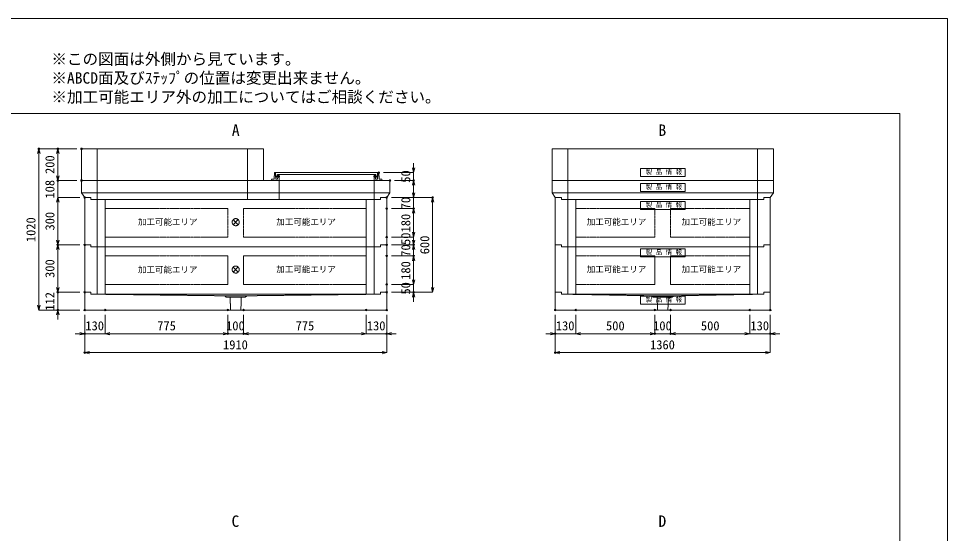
# Model space of a CAD drawing. Units: millimetres, scale not verified. Extents: x -4455 to 4455, y -3150 to 3150.
# Drawn here: x -1418 to 4455, y -109 to 3150 of the extents above; entities that cross this region are included whole.
import ezdxf
from ezdxf.enums import TextEntityAlignment as Align

# ---------------------------------------------------------------- set-up
doc = ezdxf.new("R2010")
doc.units = ezdxf.units.MM
doc.header["$LTSCALE"] = 20
doc.header["$PDMODE"] = 32
doc.header["$PDSIZE"] = 10
doc.linetypes.add('LONG_DASHED1', pattern=[7, 6, -1])
doc.linetypes.add('LONG_DOUBLE_CHAIN', pattern=[21.8, 18, -1, 0.6, -0.6, 0.6, -1])
for name, color, linetype, lineweight in [('0-0_D-TTL', 7, 'Continuous', 9), ('0-1_Defpoints', 7, 'Continuous', 9), ('0-3_D-TTL-TXT', 7, 'Continuous', 9), ('0-4_D-STR-TXT', 7, 'Continuous', 9), ('0-5_D-STR-DIM', 3, 'Continuous', 9), ('0-6_0', 7, 'Continuous', 9), ('0-7_D-STR', 7, 'Continuous', 9), ('0-8_D-STR-STR1', 7, 'LONG_DASHED1', 9), ('0-9_D-STR-STR5', 1, 'LONG_DOUBLE_CHAIN', 9), ('0-A_D-STR-STR4', 134, 'Continuous', 9)]:
    doc.layers.add(name, color=color, linetype=linetype, lineweight=lineweight)
doc.styles.add('ＭＳ ゴシック', font='')
doc.styles.get('ＭＳ ゴシック').set_extended_font_data('MS Gothic')

# ---------------------------------------------------------------- blocks, each defined once
blk = doc.blocks.new('A$C4DE05FD1')
at = {"layer": '0-0_D-TTL', "color": 134}
for p, q in [((4000, 76000), (114800, 76000)), ((114800, 76000), (114800, 4000))]:
    blk.add_line(p, q, dxfattribs=at)
at = {"layer": '0-1_Defpoints', "color": 134}
for p, q in [((0, 84000), (118800, 84000)), ((118800, 84000), (118800, 0))]:
    blk.add_line(p, q, dxfattribs=at)
at = {"layer": '0-3_D-TTL-TXT', "style": 'ＭＳ ゴシック'}
for s, p in [('※この図面は外側から見ています。', (43260.9, 79815.7)), ('※ABCD面及びｽﾃｯﾌﾟの位置は変更出来ません。', (43260.9, 78215.7)), ('※加工可能エリア外の加工についてはご相談ください。', (43260.9, 76615.7))]:
    blk.add_text(s, height=962.2, dxfattribs=at).set_placement(p, align=Align.BOTTOM_LEFT)
blk = doc.blocks.new('A$C31CA379A')
at = {"layer": '0-4_D-STR-TXT', "style": 'ＭＳ ゴシック'}
for s, p in [('A', (-325.9, -2190.5)), ('B', (35638.6, -2190.5)), ('C', (-351.4, -35190.5)), ('D', (35638.6, -35190.5))]:
    blk.add_text(s, height=962.2, dxfattribs=at).set_placement(p, align=Align.BOTTOM_LEFT)
blk = doc.blocks.new('A$C0EB83927')
at = {"layer": '0-7_D-STR'}
for p, q in [((-19100, 240), (-19100, -2000)), ((-19100, 240), (-18300, 240)), ((-18300, 0), (-18300, 240)), ((18300, 0), (-18300, 0)), ((19100, 240), (18300, 240)), ((18300, 0), (18300, 240)), ((19100, 240), (19100, -2000)), ((19100, -2000), (-19100, -2000))]:
    blk.add_line(p, q, dxfattribs=at)
at = {"layer": '0-7_D-STR', "linetype": 'LONG_DASHED1'}
for p, q in [((-17680, 0), (-1400, -200)), ((17680, 0), (1400, -200)), ((-1200, -380), (-1400, -200)), ((-1400, -200), (1400, -200)), ((-1200, -380), (1200, -380)), ((-653.3, -2000), (-705, -380)), ((653.3, -2000), (705, -380)), ((1200, -380), (1400, -200))]:
    blk.add_line(p, q, dxfattribs=at)
blk = doc.blocks.new('_Open30')
at = {"layer": '0-6_0'}
blk.add_line((0, 0), (-20, 0), dxfattribs=at)
blk.add_lwpolyline([(-20, 5.36), (0, 0), (-20, -5.36)], dxfattribs=at)
blk = doc.blocks.new('A$C3FC15DFF')
at = {"layer": '0-8_D-STR-STR1', "linetype": 'Continuous'}
blk.add_lwpolyline([(-2820, 0), (2820, 0), (2820, -1000), (-2820, -1000)], close=True, dxfattribs=at)
at = {"layer": '0-8_D-STR-STR1', "style": 'ＭＳ ゴシック'}
blk.add_text('製 品 情 報', height=577.3, dxfattribs=at).set_placement((-2149.6, -882.5), align=Align.BOTTOM_LEFT)
blk = doc.blocks.new('A$C2CAB0034')
at = {"layer": '0-7_D-STR', "linetype": 'LONG_DASHED1'}
for p, q in [((-12000, 0), (-12000, 2400)), ((12000, 0), (12000, 2400))]:
    blk.add_line(p, q, dxfattribs=at)
at = {"layer": '0-7_D-STR'}
for p, q in [((14000, 820), (-14000, 820)), ((-13600, 240), (-12800, 240)), ((-12800, 0), (-12800, 240)), ((13600, 240), (12800, 240))]:
    blk.add_line(p, q, dxfattribs=at)
for points in [[(-14000, 2400), (14000, 2400), (14000, 820), (13600, 240)], [(-14000, 2400), (-14000, 820), (-13600, 240)], [(-12800, 0), (12800, 0), (12800, 240)]]:
    blk.add_lwpolyline(points, dxfattribs=at)
at = {"layer": '0-8_D-STR-STR1'}
blk.add_blockref('A$C3FC15DFF', (0, 2000), dxfattribs=at)
blk = doc.blocks.new('A$C35A123D8')
at = {"layer": '0-7_D-STR'}
for p, q in [((-13600, 240), (-13600, -2000)), ((-13600, 240), (-12800, 240)), ((-12800, 0), (-12800, 240)), ((-12800, 0), (12800, 0)), ((13600, 240), (12800, 240)), ((12800, 0), (12800, 240)), ((13600, 240), (13600, -2000)), ((-13600, -2000), (13600, -2000))]:
    blk.add_line(p, q, dxfattribs=at)
at = {"layer": '0-7_D-STR', "linetype": 'LONG_DASHED1'}
for p, q in [((-12180, 0), (-1400, -200)), ((12180, 0), (1400, -200)), ((-1200, -380), (-1400, -200)), ((1400, -200), (-1400, -200)), ((1200, -380), (-1200, -380)), ((-653.3, -2000), (-705, -380)), ((653.3, -2000), (705, -380)), ((1200, -380), (1400, -200))]:
    blk.add_line(p, q, dxfattribs=at)
at = {"layer": '0-8_D-STR-STR1'}
blk.add_blockref('A$C3FC15DFF', (0, -260), dxfattribs=at)
blk = doc.blocks.new('A$C786A4183')
at = {"layer": '0-7_D-STR'}
blk.add_line((-11500, 4000), (-11500, 0), dxfattribs=at)
at = {"layer": '0-7_D-STR', "linetype": 'LONG_DASHED1'}
for p, q in [((-9500, 0), (-9500, 4000)), ((9500, 0), (9500, 4000))]:
    blk.add_line(p, q, dxfattribs=at)
at = {"layer": '0-7_D-STR'}
blk.add_lwpolyline([(-11500, 4000), (11500, 4000), (11500, 0), (-11500, 0)], dxfattribs=at)
blk = doc.blocks.new('A$C76595178')
at = {"layer": '0-7_D-STR'}
blk.add_line((-14000, 4000), (-14000, 0), dxfattribs=at)
at = {"layer": '0-7_D-STR', "linetype": 'LONG_DASHED1'}
for p, q in [((-12000, 0), (-12000, 4000)), ((12000, 0), (12000, 4000))]:
    blk.add_line(p, q, dxfattribs=at)
at = {"layer": '0-7_D-STR'}
blk.add_lwpolyline([(-14000, 4000), (14000, 4000), (14000, 0), (-14000, 0)], dxfattribs=at)
at = {"layer": '0-8_D-STR-STR1'}
blk.add_blockref('A$C3FC15DFF', (0, 1500), dxfattribs=at)
blk = doc.blocks.new('A$C35686FFE')
at = {"layer": '0-7_D-STR', "linetype": 'LONG_DASHED1'}
for p, q in [((-17500, 0), (-17500, 2400)), ((1500, 0), (1500, 2400)), ((5500, 0), (5500, 2400)), ((17500, 0), (17500, 2400))]:
    blk.add_line(p, q, dxfattribs=at)
at = {"layer": '0-7_D-STR'}
for p, q in [((-19500, 820), (19500, 820)), ((-19100, 240), (-18300, 240)), ((19100, 240), (18300, 240)), ((18300, 0), (18300, 240))]:
    blk.add_line(p, q, dxfattribs=at)
for points in [[(19500, 2400), (-19500, 2400), (-19500, 820), (-19100, 240)], [(19500, 2400), (19500, 820), (19100, 240)], [(18300, 0), (-18300, 0), (-18300, 240)]]:
    blk.add_lwpolyline(points, dxfattribs=at)
blk = doc.blocks.new('A$C61C9604E')
at = {"layer": '0-7_D-STR'}
for p, q in [((-13600, -5760), (-13600, 240)), ((-13600, 240), (-12800, 240)), ((-12800, 0), (-12800, 240)), ((-12800, 0), (12800, 0)), ((13600, 240), (12800, 240)), ((12800, 0), (12800, 240)), ((13600, -5760), (13600, 240)), ((-13600, -5760), (-12800, -5760)), ((-12800, -6000), (-12800, -5760)), ((13600, -5760), (12800, -5760)), ((12800, -6000), (12800, -5760)), ((-12800, -6000), (12800, -6000))]:
    blk.add_line(p, q, dxfattribs=at)
at = {"layer": '0-7_D-STR', "linetype": 'LONG_DASHED1'}
for p, q in [((-12000, -6000), (-12000, 0)), ((-11000, -6000), (-11000, 0)), ((11000, -6000), (11000, 0)), ((12000, -6000), (12000, 0))]:
    blk.add_line(p, q, dxfattribs=at)
at = {"layer": '0-9_D-STR-STR5'}
for p, q in [((-11000, -1160), (-11000, -4760)), ((-1000, -1160), (-11000, -1160)), ((-1000, -1160), (-1000, -4760)), ((1000, -1160), (11000, -1160)), ((1000, -1160), (1000, -4760)), ((11000, -1160), (11000, -4760)), ((-1000, -4760), (-11000, -4760)), ((1000, -4760), (11000, -4760))]:
    blk.add_line(p, q, dxfattribs=at)
at = {"layer": '0-8_D-STR-STR1'}
blk.add_blockref('A$C3FC15DFF', (0, -260), dxfattribs=at)
blk = doc.blocks.new('A$C284D0AE2')
at = {"layer": '0-A_D-STR-STR4'}
for p, q in [((-6980, 160), (-7000, 0)), ((-7000, 0), (7000, 0)), ((-6695.5, 160), (-6980, 160)), ((-6600, 1000), (-6655.6, 197.2)), ((-6500, 1000), (-6600, 1000)), ((-6442.7, 197.2), (-6500, 1000)), ((-6450, 1000), (-6450, 740)), ((-6450, 740), (-6438.3, 740)), ((-6418.4, 721.8), (-6390, 400)), ((-6235.7, 160), (-6402.8, 160)), ((-6390, 400), (-6290, 400)), ((-6290, 400), (-6230, 740)), ((-6230, 740), (6230, 740)), ((-6180, 740), (-6212.4, 401.3)), ((-6212.4, 401.3), (-6172.2, 401.3)), ((-6140, 680), (-6195.9, 195.4)), ((-6000, 740), (-6180, 740)), ((-6040, 680), (-6140, 680)), ((-6000, 0), (-6040, 680)), ((-6023.6, 401.3), (-5983.5, 401.3)), ((-5983.5, 401.3), (-6000, 740)), ((6000, 740), (6180, 740)), ((6212.4, 401.3), (6172.2, 401.3)), ((6180, 740), (6212.4, 401.3)), ((6235.7, 160), (6402.8, 160)), ((6695.5, 160), (6980, 160)), ((6980, 160), (7000, 0))]:
    blk.add_line(p, q, dxfattribs=at)
for points in [[(-6450, 1000), (6450, 1000), (6450, 740), (6438.3, 740)], [(6023.6, 401.3), (5983.5, 401.3), (6000, 740)], [(6000, 0), (6040, 680), (6140, 680), (6195.9, 195.4)], [(6418.4, 721.8), (6390, 400), (6290, 400), (6230, 740)], [(6442.7, 197.2), (6500, 1000), (6600, 1000), (6655.6, 197.2)]]:
    blk.add_lwpolyline(points, dxfattribs=at)
for centre, radius, start, end in [((-6695.5, 200), 40, 270, 356.0372), ((-6402.8, 200), 40, 184.08562, 270), ((-6438.3, 720), 20, 5.04245, 90), ((-6235.7, 200), 40, 270, 353.41806), ((6235.7, 200), 40, 186.58194, 270), ((6402.8, 200), 40, 270, 355.91438), ((6438.3, 720), 20, 90, 174.95755), ((6695.5, 200), 40, 183.9628, 270)]:
    blk.add_arc(centre, radius, start, end, dxfattribs=at)
blk = doc.blocks.new('A$C1C640AAB')
at = {"layer": '0-9_D-STR-STR5'}
for p, q in [((-318.2, -318.2), (318.2, 318.2)), ((-318.2, 318.2), (318.2, -318.2))]:
    blk.add_line(p, q, dxfattribs=at)
blk.add_circle((0, 0), 450, dxfattribs=at)
blk = doc.blocks.new('A$C25BF593D')
at = {"layer": '0-7_D-STR'}
for p, q in [((-19100, -5760), (-19100, 240)), ((-19100, 240), (-18300, 240)), ((-18300, 0), (-18300, 240)), ((-18300, 0), (18300, 0)), ((19100, 240), (18300, 240)), ((18300, 0), (18300, 240)), ((19100, -5760), (19100, 240)), ((-19100, -5760), (-18300, -5760)), ((-18300, -6000), (-18300, -5760)), ((19100, -5760), (18300, -5760)), ((18300, -6000), (18300, -5760)), ((-18300, -6000), (18300, -6000))]:
    blk.add_line(p, q, dxfattribs=at)
at = {"layer": '0-7_D-STR', "linetype": 'LONG_DASHED1'}
for p, q in [((-17500, -6000), (-17500, 0)), ((-16500, -6000), (-16500, 0)), ((16500, -6000), (16500, 0)), ((17500, -6000), (17500, 0))]:
    blk.add_line(p, q, dxfattribs=at)
at = {"layer": '0-9_D-STR-STR5'}
for p, q in [((-16500, -1160), (-16500, -4760)), ((-1000, -1160), (-16500, -1160)), ((-1000, -1160), (-1000, -4760)), ((1000, -1160), (16500, -1160)), ((1000, -1160), (1000, -4760)), ((16500, -1160), (16500, -4760)), ((-1000, -4760), (-16500, -4760)), ((1000, -4760), (16500, -4760))]:
    blk.add_line(p, q, dxfattribs=at)
blk = doc.blocks.new('A$C9c1a71ea')
at = {"layer": '0-7_D-STR'}
blk.add_blockref('A$C25BF593D', (0, 0), dxfattribs=at)
at = {"layer": '0-9_D-STR-STR5'}
blk.add_blockref('A$C1C640AAB', (0, -2880), dxfattribs=at)

msp = doc.modelspace()

# ---------------------------------------------------------------- linework, layer by layer
at = {"layer": '0-1_Defpoints'}
for p in [(-1290, 2325), (-1170, 2325), (-1020, 2325), (860, 2175), (-1170, 2125), (-1020, 2125), (930, 2125), (1080, 2125), (-1000, 2017), (-1000, 2017), (910, 2017), (910, 2017), (1200, 2017), (910, 1947), (910, 1947), (1080, 1947), (1080, 1947), (910, 1767), (-1170, 1717), (-1000, 1717), (-1000, 1717), (910, 1717), (910, 1717), (1080, 1717), (910, 1647), (910, 1647), (1080, 1647), (1080, 1647), (910, 1467), (-1170, 1417), (-1000, 1417), (-1000, 1417), (910, 1417), (910, 1417), (1080, 1417), (-1170, 1305), (-1000, 1305), (-1000, 1305), (-1000, 1305), (-1000, 1305), (-870, 1305), (-95, 1305), (5, 1305), (780, 1305), (910, 1305), (1975, 1305), (1975, 1305), (2105, 1305), (2605, 1305), (2705, 1305), (3205, 1305), (3335, 1305), (-1000, 1155), (-95, 1155), (5, 1155), (910, 1155), (1975, 1155), (2605, 1155), (2705, 1155), (3335, 1155), (-1000, 1035), (1975, 1035)]:
    msp.add_point(p, dxfattribs=at)
at = {"layer": '0-5_D-STR-DIM'}
for p, q in [((-1050, 2325), (-1290, 2325)), ((-1290, 1335), (-1290, 2295)), ((-1050, 2325), (-1170, 2325)), ((-1170, 2155), (-1170, 2295)), ((1080, 2205), (1080, 2235)), ((-1170, 2155), (-1170, 2185)), ((890, 2175), (1080, 2175)), ((1080, 2175), (1080, 2125)), ((-1050, 2125), (-1170, 2125)), ((-1170, 2017), (-1170, 2125)), ((-1050, 2125), (-1170, 2125)), ((960, 2125), (1080, 2125)), ((1080, 2095), (1080, 2065)), ((1080, 2047), (1080, 2077)), ((-1030, 2017), (-1170, 2017)), ((-1030, 2017), (-1170, 2017)), ((940, 2017), (1200, 2017)), ((940, 2017), (1080, 2017)), ((1080, 2017), (1080, 1947)), ((-1170, 1987), (-1170, 1957)), ((-1170, 1987), (-1170, 1747)), ((940, 1947), (1080, 1947)), ((940, 1947), (1080, 1947)), ((1200, 1447), (1200, 1987)), ((1080, 1797), (1080, 1917)), ((1080, 1917), (1080, 1887)), ((1080, 1797), (1080, 1827)), ((940, 1767), (1080, 1767)), ((940, 1767), (1080, 1767)), ((1080, 1747), (1080, 1777)), ((1080, 1767), (1080, 1717)), ((-1030, 1717), (-1170, 1717)), ((-1030, 1717), (-1170, 1717)), ((940, 1717), (1080, 1717)), ((940, 1717), (1080, 1717)), ((1080, 1717), (1080, 1647)), ((-1170, 1687), (-1170, 1447)), ((940, 1647), (1080, 1647)), ((940, 1647), (1080, 1647)), ((1080, 1687), (1080, 1657)), ((1080, 1497), (1080, 1617)), ((1080, 1617), (1080, 1587)), ((1080, 1497), (1080, 1527)), ((-1170, 1447), (-1170, 1477)), ((-1030, 1417), (-1170, 1417)), ((-1170, 1417), (-1170, 1305)), ((-1030, 1417), (-1170, 1417)), ((940, 1467), (1080, 1467)), ((940, 1467), (1080, 1467)), ((940, 1417), (1200, 1417)), ((940, 1417), (1080, 1417)), ((1080, 1467), (1080, 1417)), ((1080, 1387), (1080, 1357)), ((-1030, 1305), (-1290, 1305)), ((-1030, 1305), (-1170, 1305)), ((-1170, 1275), (-1170, 1245)), ((-1000, 1275), (-1000, 1035)), ((-1000, 1275), (-1000, 1155)), ((-870, 1275), (-870, 1155)), ((-870, 1275), (-870, 1155)), ((-95, 1275), (-95, 1155)), ((-95, 1275), (-95, 1155)), ((5, 1275), (5, 1155)), ((5, 1275), (5, 1155)), ((780, 1275), (780, 1155)), ((780, 1275), (780, 1155)), ((910, 1275), (910, 1155)), ((910, 1275), (910, 1035)), ((1975, 1275), (1975, 1035)), ((1975, 1275), (1975, 1155)), ((2105, 1275), (2105, 1155)), ((2105, 1275), (2105, 1155)), ((2605, 1275), (2605, 1155)), ((2605, 1275), (2605, 1155)), ((2705, 1275), (2705, 1155)), ((2705, 1275), (2705, 1155)), ((3205, 1275), (3205, 1155)), ((3205, 1275), (3205, 1155)), ((3335, 1275), (3335, 1155)), ((3335, 1275), (3335, 1035)), ((-1030, 1155), (-1060, 1155)), ((-870, 1155), (-1000, 1155)), ((-840, 1155), (-125, 1155)), ((-840, 1155), (-810, 1155)), ((-125, 1155), (-155, 1155)), ((-95, 1155), (5, 1155)), ((750, 1155), (35, 1155)), ((35, 1155), (65, 1155)), ((750, 1155), (720, 1155)), ((780, 1155), (910, 1155)), ((940, 1155), (970, 1155)), ((1945, 1155), (1915, 1155)), ((2105, 1155), (1975, 1155)), ((2135, 1155), (2575, 1155)), ((2135, 1155), (2165, 1155)), ((2575, 1155), (2545, 1155)), ((2605, 1155), (2705, 1155)), ((3175, 1155), (2735, 1155)), ((2735, 1155), (2765, 1155)), ((3175, 1155), (3145, 1155)), ((3205, 1155), (3335, 1155)), ((3365, 1155), (3395, 1155)), ((880, 1035), (-970, 1035)), ((3305, 1035), (2005, 1035))]:
    msp.add_line(p, q, dxfattribs=at)

# ---------------------------------------------------------------- block references
at = {"layer": '0-0_D-TTL', "xscale": 0.075, "yscale": 0.075}
msp.add_blockref('A$C4DE05FD1', (-4455, -3150), dxfattribs=at)
at = {"layer": '0-4_D-STR-TXT', "xscale": 0.075, "yscale": 0.075}
msp.add_blockref('A$C31CA379A', (-45, 2550), dxfattribs=at)
at = {"layer": '0-5_D-STR-DIM', "xscale": 1.5, "yscale": 1.5}
for p, rotation in [((-1290, 2325), 90), ((-1170, 2325), 90), ((1080, 2175), 270), ((-1170, 2125), 270), ((-1170, 2125), 270), ((1080, 2125), 90), ((-1170, 2017), 90), ((-1170, 2017), 90), ((1080, 2017), 270), ((1200, 2017), 90), ((1080, 1947), 90), ((1080, 1947), 90), ((1080, 1767), 270), ((1080, 1767), 270), ((-1170, 1717), 270), ((-1170, 1717), 90), ((1080, 1717), 270), ((1080, 1717), 90), ((1080, 1647), 90), ((1080, 1647), 90), ((1080, 1467), 270), ((1080, 1467), 270), ((-1170, 1417), 270), ((-1170, 1417), 270), ((1080, 1417), 90), ((1200, 1417), 270), ((-1290, 1305), 270), ((-1170, 1305), 90), ((-870, 1155), 180), ((-870, 1155), 180), ((5, 1155), 180), ((5, 1155), 180), ((910, 1155), 180), ((2105, 1155), 180), ((2105, 1155), 180), ((2705, 1155), 180), ((2705, 1155), 180), ((3335, 1155), 180), ((-1000, 1035), 180), ((1975, 1035), 180)]:
    msp.add_blockref('_Open30', p, dxfattribs=dict(at, rotation=rotation))
for p in [(-1000, 1155), (-95, 1155), (-95, 1155), (780, 1155), (780, 1155), (1975, 1155), (2605, 1155), (2605, 1155), (3205, 1155), (3205, 1155), (910, 1035), (3335, 1035)]:
    msp.add_blockref('_Open30', p, dxfattribs=at)
at = {"layer": '0-7_D-STR', "yscale": 0.05}
for name, p, xscale in [('A$C786A4183', (-445, 2125), 0.05), ('A$C76595178', (2655, 2125), 0.05), ('A$C35686FFE', (-45, 2005), 0.05), ('A$C2CAB0034', (2655, 2005), 0.05), ('A$C9c1a71ea', (-45, 2005), 0.05), ('A$C61C9604E', (2655, 2005), 0.05), ('A$C9c1a71ea', (-45, 1705), 0.05), ('A$C61C9604E', (2655, 1705), 0.05), ('A$C0EB83927', (-45, 1405), -0.05), ('A$C35A123D8', (2655, 1405), 0.05)]:
    msp.add_blockref(name, p, dxfattribs=dict(at, xscale=xscale))
at = {"layer": '0-A_D-STR-STR4', "xscale": 0.05, "yscale": 0.05}
msp.add_blockref('A$C284D0AE2', (530, 2125), dxfattribs=at)

# ---------------------------------------------------------------- texts
at = {"layer": '0-5_D-STR-DIM', "style": 'ＭＳ ゴシック'}
for s, p in [('200', (-1173.9, 2166.2)), ('50', (1076.1, 2110.85)), ('108', (-1173.9, 2010.67)), ('70', (1076.1, 1942.1)), ('1020', (-1293.9, 1734.72)), ('300', (-1173.9, 1808.35)), ('180', (1076.1, 1796.22)), ('50', (1076.1, 1716.73)), ('600', (1196.1, 1657.9)), ('70', (1076.1, 1642.1)), ('300', (-1173.9, 1508.35)), ('180', (1076.1, 1496.22)), ('50', (1076.1, 1402.85)), ('112', (-1173.9, 1300.85))]:
    msp.add_text(s, height=57.77, rotation=90, dxfattribs=at).set_placement(p, align=Align.BOTTOM_LEFT)
for s, p in [('130', (-995.78, 1158.9)), ('775', (-541.12, 1158.9)), ('100', (-105.78, 1158.9)), ('775', (333.88, 1158.9)), ('130', (784.22, 1158.9)), ('130', (1979.22, 1158.9)), ('500', (2296.35, 1158.9)), ('100', (2594.22, 1158.9)), ('500', (2896.35, 1158.9)), ('130', (3209.22, 1158.9)), ('1910', (-125.28, 1038.9)), ('1360', (2574.72, 1038.9))]:
    msp.add_text(s, height=57.77, dxfattribs=at).set_placement(p, align=Align.BOTTOM_LEFT)
at = {"layer": '0-9_D-STR-STR5', "style": 'ＭＳ ゴシック'}
for p in [(-662.98, 1832.03), (212.02, 1832.03), (2174.52, 1832.03), (2774.52, 1832.03), (212.02, 1532.03), (2174.52, 1532.03), (2774.52, 1532.03), (-662.98, 1530.03)]:
    msp.add_text('加工可能エリア', height=38.42, dxfattribs=at).set_placement(p, align=Align.BOTTOM_LEFT)

doc.saveas('drawing.dxf')
